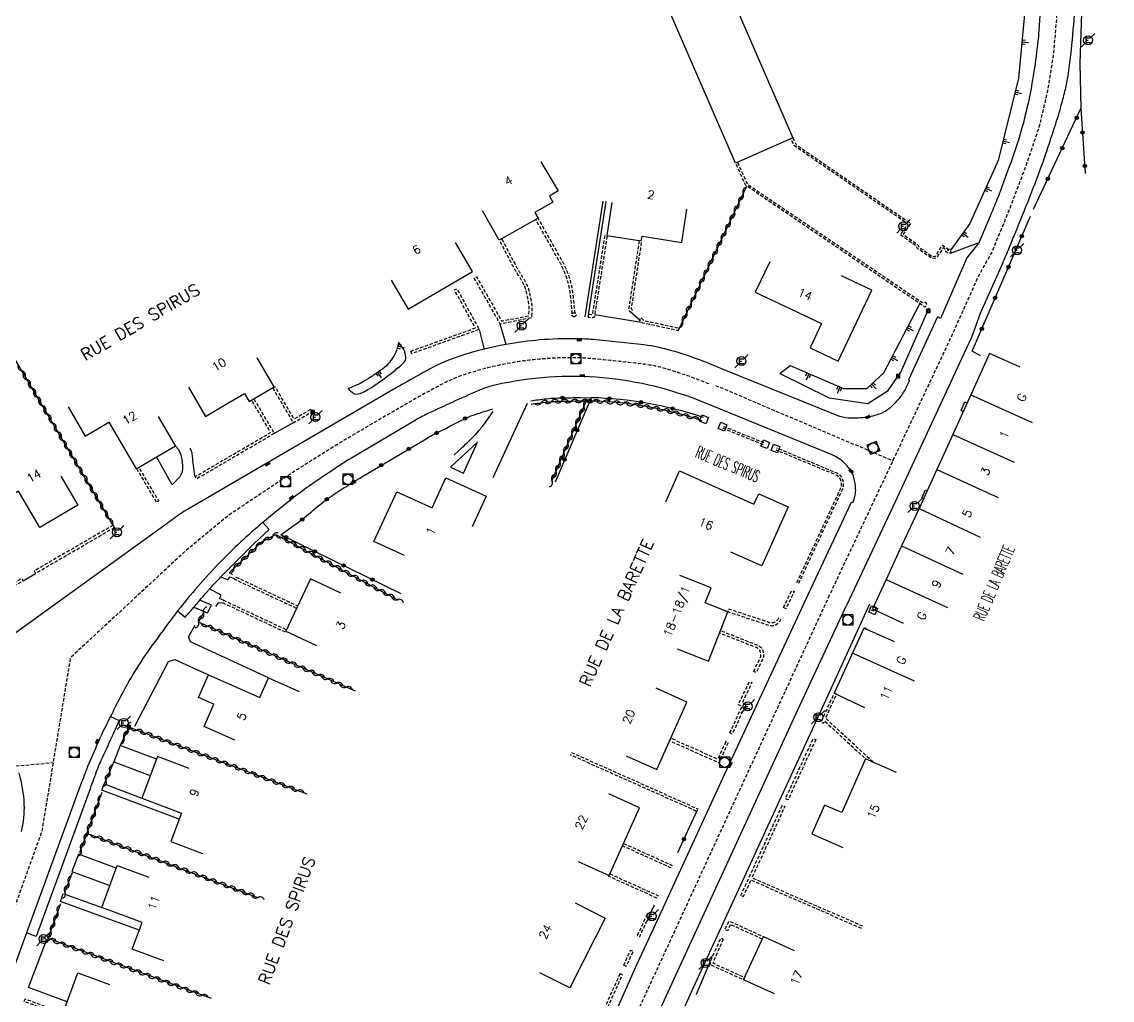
# Model space of a CAD drawing. Header units: millimetres. Extents: x 135000 to 136000, y 129211 to 130000.
# Drawn here: x 135350.4 to 135512.1, y 129714.9 to 129860.1 of the extents above; entities that cross this region are included whole.
import ezdxf
from ezdxf.enums import TextEntityAlignment as Align

# ---------------------------------------------------------------- set-up
doc = ezdxf.new("R2010")
doc.units = ezdxf.units.MM
doc.linetypes.add('DASHED', pattern=[0.75, 0.5, -0.25])
doc.layers.get('0').update_dxf_attribs({"linetype": 'CONTINUOUS'})
for name, color, linetype in [('W0001', 6, 'DASHED'), ('W0008', 7, 'CONTINUOUS'), ('W0100', 7, 'CONTINUOUS'), ('W0112', 1, 'DASHED'), ('W0211', 2, 'CONTINUOUS'), ('W0310', 3, 'CONTINUOUS'), ('W0322', 7, 'CONTINUOUS'), ('W0330', 7, 'CONTINUOUS'), ('W0400', 7, 'CONTINUOUS'), ('W0420', 7, 'CONTINUOUS'), ('W0471', 7, 'CONTINUOUS'), ('W0989', 7, 'CONTINUOUS'), ('W0991', 7, 'CONTINUOUS'), ('W1102', 7, 'CONTINUOUS')]:
    doc.layers.add(name, color=color, linetype=linetype)
doc.styles.get("Standard").update_dxf_attribs({"font": 'romans.shx', "width": 0.85})

# ---------------------------------------------------------------- blocks, each defined once
blk = doc.blocks.new('t310o')
at = {"color": 0, "linetype": 'Continuous'}
for centre, start, end in [((-0.5, 0.38), 216.8699, 323.1304), ((0.5, -0.37), 36.8699, 143.1303)]:
    blk.add_arc(centre, 0.625, start, end, dxfattribs=at)
blk = doc.blocks.new('t322o')
at = {"color": 0, "linetype": 'Continuous'}
for radius in [0.25, 0.15]:
    blk.add_circle((0, 0), radius, dxfattribs=at)
blk = doc.blocks.new('T471')
for p, q in [((-0.333334, 0.333334), (-0.333334, -0.333334)), ((-0.333334, 0.333334), (0.333334, 0.333334)), ((-0.333334, 0), (0, 0)), ((0.500001, 0.500001), (1.000002, 1.000002)), ((-0.500001, -0.500001), (-1.000002, -1.000002)), ((-0.333334, -0.333334), (0.333334, -0.333334))]:
    blk.add_line(p, q)
blk.add_ellipse((0, 0), major_axis=(0.471405, 0.471405), ratio=1, start_param=5.4977871438, end_param=11.780972451)
blk = doc.blocks.new('T400')
for p, q in [((-0.15, 0.3), (0.15, 0.3)), ((-0.15, -0.25), (-0.15, 0.3)), ((-0.15, 0.15), (0.15, 0.15)), ((-0.15, 0), (0.15, 0)), ((0.15, 0.3), (0.15, -0.25)), ((-0.15, -0.15), (0.15, -0.15)), ((-0.15, -0.25), (-0.15, -0.3)), ((-0.15, -0.3), (0.15, -0.3)), ((0.15, -0.3), (0.15, -0.25))]:
    blk.add_line(p, q)
blk = doc.blocks.new('T420')
for p, q in [((0.75, 0.75), (-0.75, 0.75)), ((-0.75, 0.75), (-0.75, -0.75)), ((0.75, 0.75), (0.75, -0.75)), ((0.75, -0.75), (-0.75, -0.75))]:
    blk.add_line(p, q)
blk.add_ellipse((0, 0), major_axis=(-0.53, 0.53), ratio=1, start_param=3.926991, end_param=10.210176)
blk = doc.blocks.new('t330o')
at = {"color": 0, "linetype": 'Continuous'}
for p, q in [((0.25, -0.25), (-0.25, 0.25)), ((-0.25, -0.25), (0.25, 0.25)), ((-0.25, 0.25), (-0.25, -0.25)), ((0.25, 0.25), (-0.25, 0.25)), ((0.25, -0.25), (0.25, 0.25)), ((-0.25, -0.25), (0.25, -0.25)), ((-0.25, -0.25), (-0.25, -0.25))]:
    blk.add_line(p, q, dxfattribs=at)
blk = doc.blocks.new('t211o')
at = {"color": 0, "linetype": 'Continuous'}
for p, q in [((-0.29, 0.5), (-0.29, 0)), ((0, 1), (0, 0)), ((0.29, 0.5), (0.29, 0))]:
    blk.add_line(p, q, dxfattribs=at)
blk = doc.blocks.new('t112o')
at = {"color": 0, "linetype": 'Continuous'}
for p, q in [((-0.5, 0.5), (0.5, 0.5)), ((-0.5, -0.5), (-0.5, 0.5)), ((0.5, 0.5), (0.5, -0.5)), ((0.5, -0.5), (-0.5, -0.5))]:
    blk.add_line(p, q, dxfattribs=at)

msp = doc.modelspace()

# ---------------------------------------------------------------- linework, layer by layer
at = {"layer": 'W0001', "flags": 128}
for points in [[(135507.09, 129939.84), (135506.14, 129925.28), (135505.38, 129909.07), (135503.84, 129860.54), (135503.36, 129855.07), (135502.5, 129849.8), (135501.25, 129844.43), (135499.04, 129838), (135496.74, 129831.96), (135494.24, 129825.91), (135492.32, 129822.46), (135488, 129812.87), (135470.15, 129774.98)], [(135453.26, 129806.15), (135479.57, 129794.97)], [(135470.15, 129774.98), (135441.41, 129712.61), (135431.03, 129687.91), (135421.5, 129662.09), (135403.06, 129611.79), (135391.6, 129580.55), (135381.18, 129552.01), (135365.86, 129510.22), (135340.51, 129440.35), (135334.15, 129422.35), (135327.69, 129407.29), (135322.8, 129398.88), (135309.99, 129379.3), (135284.41, 129340.18), (135246.3, 129281.29), (135232.19, 129260.51)], [(135302.15, 129760.63), (135335.81, 129748.5), (135355.04, 129750.18)]]:
    msp.add_lwpolyline(points, dxfattribs=at)
msp.add_lwpolyline([(135452.3, 129806.37, 0.02566), (135446, 129808.58, 0.042414), (135442.33, 129809.33, 0.006573), (135434.85, 129810.11, 0.019553), (135432.52, 129810.24, 0.023524), (135427.45, 129810.06, 0.024939), (135422.73, 129809.44, 0.03284), (135416.24, 129807.81, 0.04739), (135412.24, 129806.08, 0.001967), (135408.5, 129804.01, 0.004687), (135406.99, 129803.15), (135398.39, 129798.13), (135391.28, 129793.68), (135381.14, 129786.93), (135374.75, 129781.65), (135357.59, 129765.72), (135353.36, 129740.01), (135342.08, 129708.57)], format="xyb", dxfattribs=at)
at = {"layer": 'W0008'}
for points in [[(135501.6, 129864.74, -0.003086), (135501.22, 129858.78, -0.015037), (135500.9, 129855.57, -0.010307), (135500.2, 129850.92, -0.022879), (135498.93, 129845.12, -0.021758), (135497.05, 129839.17, -0.004436), (135495.01, 129833.71, -0.009672), (135494, 129831.24), (135492.32, 129827.3), (135490.55, 129825.05), (135486.65, 129816.08), (135486.21, 129816.3), (135481.88, 129806.98), (135482.05, 129806.88), (135481.61, 129805.96, -0.053306), (135480.61, 129804.36, -0.046329), (135479.12, 129802.78, -0.083038), (135477.85, 129801.99, -0.059706), (135475.86, 129801.44, -0.050968), (135473.02, 129801.3, -0.083352), (135471.31, 129801.67), (135454.06, 129808.65)], [(135506.48, 129861.12, -0.007582), (135505.92, 129855.2, -0.011292), (135505.51, 129852.08, -0.017077), (135505.12, 129850.04, -0.013054), (135504.51, 129847.67, -0.009242), (135503.51, 129844.36, -0.003486), (135502.19, 129840.37, -0.006906), (135501.49, 129838.37, -0.003709), (135500.25, 129835.1, -0.003823), (135499, 129831.94, -0.002433), (135496.78, 129826.52, -0.005527), (135495.77, 129824.15), (135492.51, 129816.79), (135491.25, 129813.27), (135490.39, 129811.48), (135479.9, 129788.86), (135472.72, 129773.47)]]:
    msp.add_lwpolyline(points, format="xyb", dxfattribs=at)
at = {"layer": 'W0008', "flags": 128}
for points in [[(135433.95, 129816.31), (135436.61, 129833.5)], [(135434.38, 129816.26), (135437.04, 129833.43)], [(135442.26, 129815.47), (135435.4, 129816.6)], [(135441.98, 129815.86), (135440.69, 129817)], [(135418.23, 129814.44), (135418.95, 129811.45)], [(135422.22, 129812.22), (135421.36, 129815.24)], [(135420.3, 129792.5), (135425.41, 129803.5)], [(135390.65, 129800.58), (135387.84, 129799)], [(135350.6, 129777.17), (135352.43, 129778.26)], [(135379.9, 129777.72), (135380.97, 129777.32), (135381.27, 129777.75), (135381.96, 129777.45)], [(135364.96, 129516.72), (135382.3, 129564.07), (135388.6, 129581.23), (135399.88, 129611.9), (135417.13, 129658.77), (135425.27, 129680.91), (135426.05, 129682.98), (135428.2, 129688.53), (135429.73, 129692.41), (135430.75, 129694.95), (135431.49, 129696.79), (135432.74, 129699.85), (135433.99, 129702.83), (135435.82, 129707.11), (135437.55, 129711.1), (135439.32, 129715.07), (135441.68, 129720.31), (135444.07, 129725.53), (135454.94, 129749.14), (135467.4, 129775.95)], [(135380.42, 129774.24), (135379.73, 129774.52), (135379.98, 129775.02), (135378.25, 129775.97)], [(135375.92, 129773.23), (135377.94, 129772.39), (135378.53, 129773.54), (135376.79, 129774.26)], [(135350.31, 129459.03), (135389.24, 129565.18), (135424.78, 129662.44), (135424.6, 129662.53), (135424.8, 129663.37), (135425.42, 129664.96), (135430.34, 129678.26), (135430.41, 129678.44), (135433.78, 129687.13), (135434.35, 129688.59), (135435.89, 129692.39), (135437.13, 129695.41), (135438.39, 129698.41), (135439.62, 129701.3), (135440.88, 129704.19), (135444.25, 129711.81), (135444.28, 129711.88), (135465.79, 129758.64), (135472.72, 129773.47)], [(135428.05, 129662.45), (135427.42, 129662.69), (135432.95, 129676.41), (135437.73, 129688.46), (135438.66, 129690.92), (135444.89, 129705.37), (135449.95, 129716.71), (135453.58, 129724.52), (135470.24, 129760.75), (135476.16, 129773.74)], [(135386.97, 129762.76), (135375.4, 129768.1), (135375.1, 129768.82), (135376.08, 129770.56)], [(135367.16, 129755.59), (135372.14, 129765.2), (135373.07, 129765.47), (135378.07, 129763.2)], [(135370.36, 129750.68), (135364.97, 129752.71), (135364.03, 129750.3), (135369.45, 129748.26)], [(135373.74, 129741.79), (135362.26, 129746.1), (135362.63, 129747.01), (135368.19, 129744.91)], [(135364.41, 129734.54), (135358.79, 129736.61), (135357.79, 129734.04), (135363.45, 129731.95)], [(135367.8, 129725.3), (135356.14, 129729.59), (135356.54, 129730.75)], [(135356.61, 129730.71), (135362.25, 129728.68)], [(135357.13, 129714.69), (135351.4, 129716.8), (135354.05, 129723.86)], [(135450.45, 129715.81), (135452.33, 129720.26)]]:
    msp.add_lwpolyline(points, dxfattribs=at)
for points in [[(135454.06, 129808.65, 0.033042), (135446.8, 129811.29, 0.042414), (135442.66, 129812.14, 0.006573), (135435.11, 129812.93, 0.019553), (135432.56, 129813.06, 0.023524), (135427.22, 129812.88, 0.024939), (135422.22, 129812.22, 0.03284), (135415.38, 129810.5, 0.04739), (135410.88, 129808.56, 0.001967), (135407.13, 129806.48, 0.004687), (135405.56, 129805.59), (135374.96, 129787.72, 0.006084), (135374.24, 129787.31, 0.023838), (135374.07, 129787.2, 0.000024), (135372.15, 129785.81, 0.000087), (135371.62, 129785.43), (135348.14, 129768.45, 0.023381)], [(135451.96, 129803.44, 0.156692), (135420.61, 129806.19, 0.048591), (135418.05, 129805.34, 0.005727), (135410.61, 129801.96, 0.023762), (135408.87, 129801.04), (135399.27, 129795.37, 0.013087), (135397.77, 129794.43, 0.004362), (135393.34, 129791.44, 0.015109), (135390.76, 129789.54, 0.008131), (135386.12, 129785.79, 0.027107), (135379.68, 129779.79, 0.025343), (135373.5, 129772.68, 0.007383), (135372.58, 129771.47, 0.002013), (135369.29, 129766.98, 0.024345), (135366.86, 129763.25, 0.024593), (135363.69, 129757.29, 0.006839), (135362.25, 129754.41, 0.011975), (135361.49, 129752.73, 0.000366), (135359.97, 129749.13, 0.008694), (135359.91, 129748.98, 0.000818), (135359.39, 129747.59, 0.002364), (135359.21, 129747.11), (135351.08, 129724.93), (135344.59, 129707.14)], [(135467.4, 129775.95), (135473.45, 129788.83), (135473.64, 129788.76, 0.049784), (135474, 129789.9, 0.066389), (135474.06, 129790.79, 0.049372), (135473.8, 129792.45, 0.077647), (135473.37, 129793.43, 0.073555), (135472.1, 129794.89, 0.080407), (135470.59, 129795.82), (135451.96, 129803.44)], [(135420.27, 129802.26), (135418.8, 129800.23, -0.019165), (135418.27, 129799.56, -0.01348), (135417.47, 129798.66, -0.00933), (135416.5, 129797.68, -0.010452), (135415.61, 129796.84), (135414.53, 129795.86)], [(135373.19, 129797.2, -0.042437), (135373.69, 129796.47, -0.053527), (135373.97, 129795.83, -0.045861), (135374.16, 129794.91, -0.037692), (135374.21, 129793.76, -0.137664), (135373.84, 129792.59), (135372.67, 129791.41), (135370.39, 129795.54)], [(135376.03, 129792.68), (135375.77, 129795.03, 0.00403), (135375.74, 129795.33, 0.001492), (135375.64, 129796.12, 0.066218), (135375.58, 129796.34, 0.027954), (135375.34, 129796.83)], [(135373.5, 129772.68), (135374.62, 129771.77, 0.004323), (135375.44, 129772.68, 0.007259), (135375.92, 129773.23, 0.000184), (135376.61, 129774.04, -0.000682), (135376.79, 129774.26, -0.001414), (135377.67, 129775.3, -0.002173), (135378.25, 129775.97, -0.009351), (135378.72, 129776.49, -0.003842), (135379.9, 129777.72, -0.004014), (135380.08, 129777.91, -0.000198), (135383.88, 129781.71, -0.00493), (135384.87, 129782.67), (135387.06, 129784.76), (135386.12, 129785.79)], [(135363.53, 129757.04), (135364.85, 129756.45, -0.000923), (135364.05, 129754.67, -0.002097), (135363.7, 129753.9, -0.001585), (135362.17, 129750.59, 0.009434), (135361.92, 129750.03, 0.009812), (135361.57, 129749.16, 0.003013), (135360.51, 129746.31), (135352.53, 129724.4), (135351.08, 129724.93)], [(135349.93, 129748.65, -0.062801), (135350.71, 129744, -0.073504), (135350.28, 129739.98, -0.005777)]]:
    msp.add_lwpolyline(points, format="xyb", dxfattribs=at)
at = {"layer": 'W0008'}
for points in [[(135490, 129802.28), (135489.69, 129802.42), (135490.27, 129803.72), (135490.59, 129803.57)], [(135484.12, 129789.3), (135483.88, 129789.41), (135484.43, 129790.67), (135484.69, 129790.55)]]:
    msp.add_lwpolyline(points, dxfattribs=at)
at = {"layer": 'W0008', "flags": 128}
msp.add_lwpolyline([(135413.97, 129794.02), (135415.89, 129793.11), (135418, 129797.73)], close=True, dxfattribs=at)
at = {"layer": 'W0100', "flags": 128}
msp.add_lwpolyline([(135438.38, 129880.28), (135446.89, 129883.99), (135464.74, 129842.85), (135456.25, 129839.13)], close=True, dxfattribs=at)
for points in [[(135427.37, 129839.29), (135429.93, 129834.99), (135428.65, 129834.23), (135429.17, 129833.32), (135426.49, 129831.81), (135426.98, 129830.96), (135426.98, 129830.96), (135426.98, 129830.96), (135426.98, 129830.96), (135421.17, 129827.67), (135418.71, 129832.03)], [(135437.9, 129833.3), (135437.14, 129828.36), (135442.27, 129827.57), (135442.38, 129828.26), (135443.66, 129828.07), (135448.27, 129827.36), (135449.03, 129832.31)], [(135405.18, 129821.76), (135407.7, 129817.45), (135417.24, 129823.03), (135414.71, 129827.34)], [(135461.32, 129824.5), (135459.17, 129819.99), (135469.01, 129815.31), (135467.3, 129811.72), (135471.48, 129809.75), (135476.46, 129820.25), (135471.95, 129822.4)], [(135375.1, 129805.86), (135377.64, 129801.55), (135380.95, 129803.5), (135383.4, 129804.95), (135384.11, 129803.75), (135387.82, 129805.92), (135385.29, 129810.24)], [(135498.47, 129808.83), (135493.92, 129810.9), (135491.13, 129804.76), (135488.46, 129798.86), (135486.11, 129793.65), (135483.46, 129787.86), (135480.87, 129782.35), (135478.58, 129777.33), (135476.58, 129772.97), (135481.13, 129770.89)], [(135357.26, 129802.94), (135359.78, 129798.62), (135363.3, 129800.68), (135367.33, 129793.77), (135367.33, 129793.77), (135373.19, 129797.2), (135370.67, 129801.51)], [(135445.89, 129788.89), (135447.92, 129793.46), (135458.98, 129788.51), (135459.68, 129790.08), (135464.06, 129788.12), (135460.14, 129779.35), (135455.57, 129781.38)], [(135356.16, 129792.66), (135358.69, 129788.35), (135353.09, 129785.05), (135349.9, 129790.43), (135346.07, 129788.17), (135344.02, 129791.64), (135338.98, 129788.66), (135342.12, 129783.34), (135336.55, 129780.03), (135334, 129784.33)], [(135407.17, 129780.91), (135402.62, 129783), (135406.01, 129790.36), (135411.24, 129787.97), (135413.27, 129792.42), (135419.25, 129789.69), (135417.17, 129785.14)], [(135397.72, 129775.31), (135393.19, 129777.43), (135389.56, 129769.67), (135394.08, 129767.55)], [(135447.58, 129767.07), (135452.23, 129765.24), (135455.11, 129772.57), (135451.76, 129773.88), (135452.64, 129776.13), (135447.99, 129777.96)], [(135479.84, 129768.08), (135475.28, 129770.13), (135470.86, 129760.48), (135475.39, 129758.38)], [(135381.99, 129753.52), (135377.42, 129755.55), (135378.88, 129758.84), (135376.59, 129759.85), (135376.59, 129759.85), (135378.07, 129763.2), (135378.07, 129763.2), (135385.67, 129759.83), (135386.97, 129762.76), (135391.54, 129760.74)], [(135440, 129751.17), (135444.57, 129749.14), (135449.04, 129759.16), (135444.48, 129761.2)], [(135375.19, 129749.33), (135370.51, 129751.09), (135368.19, 129744.91), (135368.19, 129744.91), (135374.08, 129742.7), (135372.49, 129738.47), (135377.17, 129736.71)], [(135480.1, 129748.73), (135475.52, 129750.74), (135472.02, 129742.76), (135469.45, 129743.88), (135467.56, 129739.59), (135472.14, 129737.59)], [(135432.92, 129735.51), (135437.48, 129733.44), (135442.01, 129743.47), (135437.46, 129745.53)], [(135371.46, 129720.76), (135366.77, 129722.48), (135368.24, 129726.48), (135362.25, 129728.68), (135364.55, 129734.92), (135369.24, 129733.2)], [(135432.44, 129729.37), (135436.9, 129727.12), (135435.37, 129724.09), (135431.69, 129716.76), (135427.22, 129719.01)], [(135462, 129715.86), (135457.45, 129717.94), (135460.38, 129724.37), (135464.94, 129722.29)], [(135359.64, 129707.06), (135354.95, 129708.78), (135354.95, 129708.78), (135358.7, 129718.98), (135363.39, 129717.25)]]:
    msp.add_lwpolyline(points, dxfattribs=at)
at = {"layer": 'W0112', "flags": 128}
for points in [[(135464.74, 129842.86), (135465.23, 129841.87), (135482.21, 129830.17), (135481.1, 129828.56), (135483.29, 129827.01), (135483.42, 129826.67), (135485.48, 129825.26), (135485.88, 129825.31), (135486.94, 129826.96), (135487.67, 129826.44), (135487.71, 129826.14), (135487.83, 129826.06), (135487.82, 129826.2), (135487.95, 129826.42), (135488.2, 129826.27), (135488.12, 129826.13), (135488.14, 129825.86), (135487.81, 129825.72), (135487.43, 129825.97), (135487.39, 129826.28), (135487.02, 129826.54), (135486.05, 129825.03), (135485.41, 129824.96), (135483.17, 129826.48), (135483.05, 129826.82), (135480.69, 129828.48), (135481.81, 129830.09), (135465, 129841.68), (135464.47, 129842.73)], [(135456.53, 129839.24), (135458, 129836.01), (135483.65, 129818.64), (135483.92, 129818.46), (135484.3, 129818.53), (135484.51, 129818.37), (135484.58, 129817.98), (135484.34, 129817.76), (135457.76, 129835.81), (135456.26, 129839.11)], [(135441.95, 129827.61), (135440.37, 129817.3), (135440.69, 129817), (135440.97, 129817.29), (135440.8, 129817.45), (135442.35, 129827.55)], [(135387.6, 129805.79), (135390.65, 129800.58), (135393.44, 129802.26), (135393.23, 129802.61), (135390.79, 129801.13), (135387.94, 129805.99)], [(135384.82, 129804.16), (135387.84, 129799), (135376.33, 129792.27), (135376.12, 129792.62), (135387.29, 129799.15), (135384.47, 129803.96)], [(135460.49, 129797.61), (135454.53, 129800.02)], [(135460.38, 129797.33), (135454.42, 129799.74)], [(135367.41, 129793.82), (135370.34, 129788.8), (135370.69, 129789.01), (135367.76, 129794.02)], [(135391.14, 129773.06), (135381.99, 129777.34), (135382.16, 129777.71), (135391.31, 129773.42)], [(135389.49, 129769.52), (135380.22, 129773.87), (135380.38, 129774.23), (135389.66, 129769.89)], [(135476.64, 129750.25), (135469.6, 129756.76), (135471.22, 129760.32), (135470.86, 129760.48), (135469.12, 129756.67), (135468.9, 129756.19), (135469.27, 129756.03), (135469.43, 129756.38), (135475.52, 129750.74)], [(135431.9, 129751.69), (135450.65, 129743.32), (135450.49, 129742.96), (135431.73, 129751.33)], [(135474.92, 129725.57), (135458.51, 129732.74), (135457.38, 129730.29), (135457.02, 129730.46), (135463.2, 129743.86), (135463.57, 129743.69), (135458.68, 129733.1), (135475.09, 129725.94)], [(135439.63, 129738.2), (135446.83, 129734.94), (135446.67, 129734.57), (135439.46, 129737.83)], [(135437.58, 129733.68), (135444.74, 129730.45), (135444.57, 129730.08), (135437.42, 129733.32)], [(135356.38, 129712.68), (135350.76, 129714.74), (135350.9, 129715.12), (135356.52, 129713.05)]]:
    msp.add_lwpolyline(points, dxfattribs=at)
for points in [[(135432.04, 129816.78), (135431.81, 129819.15, 0.025715), (135431.57, 129820.75, 0.030034), (135431.21, 129822.09, 0.026176), (135430.71, 129823.36, 0.022814), (135430, 129824.76), (135426.61, 129830.74)], [(135432.44, 129816.82), (135432.2, 129819.19, 0.025715), (135431.96, 129820.83, 0.030034), (135431.59, 129822.21, 0.026176), (135431.07, 129823.53, 0.022814), (135430.34, 129824.96), (135426.95, 129830.93)], [(135421.6, 129827.84), (135423.49, 129824.23, 0.023906), (135424.44, 129822.58, -0.026191), (135425.31, 129821.08, -0.058946), (135425.54, 129820.45, -0.017522), (135425.99, 129818.23, -0.043521), (135426.05, 129817.47), (135425.97, 129816.16), (135421.36, 129815.24), (135417.49, 129822.04), (135417.84, 129822.24), (135421.57, 129815.69), (135425.59, 129816.49), (135425.65, 129817.49, 0.042901), (135425.6, 129818.17, 0.017522), (135425.15, 129820.35, 0.058946), (135424.95, 129820.9, 0.026191), (135424.11, 129822.37, -0.023906), (135423.13, 129824.04), (135421.25, 129827.66)], [(135436.84, 129828.4), (135435, 129816.62), (135434.42, 129816.66), (135434.38, 129816.26), (135434.88, 129816.22, 0.061715), (135435.05, 129816.23, 0.048945), (135435.26, 129816.29, 0.197637), (135435.36, 129816.38, 0.114299), (135435.4, 129816.6), (135437.24, 129828.33)], [(135465.62, 129776.78), (135472.09, 129790.68, 0.091727), (135472.25, 129791.31, 0.081243), (135472.19, 129792.04, 0.111422), (135471.84, 129792.71, 0.12189), (135471.28, 129793.12), (135462.38, 129796.83)], [(135465.35, 129776.91), (135471.82, 129790.81, 0.091727), (135471.95, 129791.33, 0.081243), (135471.89, 129791.97, 0.111422), (135471.61, 129792.52, 0.12189), (135471.17, 129792.84), (135462.27, 129796.53)]]:
    msp.add_lwpolyline(points, format="xyb", dxfattribs=at)
for points in [[(135408.08, 129811.22), (135417.66, 129814.66), (135414.56, 129820.3), (135414.91, 129820.5), (135418.23, 129814.44), (135408.22, 129810.85)], [(135442.25, 129816.15), (135442.55, 129815.88), (135442.68, 129815.78), (135447.81, 129814.65), (135447.73, 129814.26), (135442.5, 129815.4), (135442.29, 129815.57), (135441.98, 129815.86)], [(135363.93, 129785.41), (135352.23, 129778.61), (135352.43, 129778.26), (135364.13, 129785.07)], [(135343.32, 129778.09), (135346.31, 129775.15), (135350.4, 129777.52), (135350.6, 129777.17), (135346.24, 129774.65), (135343.04, 129777.81)], [(135463.35, 129773.17), (135464.58, 129775.73), (135464.94, 129775.56), (135463.71, 129773)], [(135462.6, 129771.59), (135462.51, 129771.42), (135462.38, 129771.26), (135462.24, 129771.13), (135462.07, 129771.02), (135461.81, 129770.93), (135461.53, 129770.9), (135461.24, 129770.94), (135460.97, 129771.06), (135455.24, 129772.95), (135455.11, 129772.57), (135460.8, 129770.69), (135460.97, 129770.61), (135461.15, 129770.55), (135461.34, 129770.51), (135461.52, 129770.5), (135461.71, 129770.51), (135461.9, 129770.54), (135462.08, 129770.59), (135462.25, 129770.67), (135462.48, 129770.81), (135462.68, 129770.99), (135462.84, 129771.2), (135462.97, 129771.43)], [(135477.11, 129773.26), (135476.84, 129772.62), (135476.47, 129772.78), (135476.75, 129773.42)], [(135458.94, 129763.69), (135459.94, 129765.8), (135459.98, 129765.92), (135460, 129766.04), (135459.97, 129766.39), (135459.9, 129766.73), (135459.85, 129766.85), (135459.77, 129766.96), (135459.57, 129767.12), (135459.34, 129767.24), (135453.86, 129769.4), (135454.01, 129769.77), (135459.5, 129767.61), (135459.79, 129767.45), (135460.06, 129767.24), (135460.2, 129767.05), (135460.29, 129766.83), (135460.37, 129766.44), (135460.4, 129766.05), (135460.37, 129765.83), (135460.31, 129765.63), (135459.3, 129763.52)], [(135475.69, 129770.05), (135475.63, 129769.94), (135475.28, 129770.13), (135475.33, 129770.23)], [(135455.4, 129754.58), (135457.21, 129758.54), (135456.65, 129758.76), (135458.32, 129762.23), (135458.68, 129762.06), (135457.2, 129758.97), (135457.74, 129758.75), (135455.76, 129754.41)], [(135454.79, 129753.29), (135453.61, 129750.68), (135446.64, 129753.79), (135446.48, 129753.42), (135453.81, 129750.15), (135455.16, 129753.13)], [(135468.14, 129753.6), (135464.03, 129744.65), (135463.66, 129744.82), (135467.78, 129753.77)], [(135443.13, 129727.68), (135441.68, 129724.54), (135442.04, 129724.37), (135443.49, 129727.51), (135443.49, 129727.51)], [(135460.22, 129724), (135455.47, 129726.16), (135455.04, 129725.23), (135454.68, 129725.4), (135455.28, 129726.69), (135460.39, 129724.37)], [(135454.43, 129724), (135452.86, 129720.46), (135457.62, 129718.3), (135457.45, 129717.94), (135452.33, 129720.26), (135454.06, 129724.16)], [(135439.66, 129720.11), (135440.69, 129722.36), (135441.05, 129722.19), (135440.02, 129719.95)], [(135439.1, 129718.85), (135436.09, 129712.18), (135436.45, 129712.01), (135439.46, 129718.68)]]:
    msp.add_lwpolyline(points, close=True, dxfattribs=at)
msp.add_lwpolyline([(135432.37, 129816.34, -1), (135432.22, 129816.92, -1)], format="xyb", close=True, dxfattribs=at)
at = {"layer": 'W0211'}
for points in [[(135519.07, 129935), (135518.98, 129936.84), (135515.26, 129933.99), (135511.68, 129928.79), (135510.63, 129923.69), (135508.38, 129907.52), (135508.05, 129893.83), (135507.88, 129871.71), (135507.31, 129853.95), (135507.48, 129847.2)], [(135465.72, 129931.05), (135470.86, 129930.63), (135498.4, 129933.54), (135500.49, 129931.24), (135500.51, 129902), (135500.51, 129897.68), (135499.64, 129867.05), (135498.21, 129851.72), (135495.19, 129839.51), (135490.99, 129830.15), (135488.2, 129826.27)]]:
    msp.add_lwpolyline(points, dxfattribs=at)
at = {"layer": 'W0211', "flags": 128}
for points in [[(135492.32, 129827.3), (135488.08, 129825.72)], [(135462.82, 129807.92), (135464.33, 129809.12), (135472.28, 129805.69), (135475.73, 129805.69), (135478.25, 129808.02), (135483.6, 129818.26)], [(135462.82, 129807.92), (135470.11, 129804.32), (135475.86, 129803.44), (135478.9, 129805.4), (135480.76, 129808.11), (135484.97, 129817.66)]]:
    msp.add_lwpolyline(points, dxfattribs=at)
msp.add_lwpolyline([(135406.17, 129811.94, -0.061412), (135405.44, 129810.3, -0.051229), (135404.7, 129809.3, -0.0542), (135403.66, 129808.39, -0.022309), (135400.84, 129806.59, -0.03528), (135399.68, 129806.03, -0.010763), (135398.77, 129805.67, 0.047384), (135399.61, 129804.95, 0.16183), (135399.93, 129804.86, 0.125741), (135401.21, 129805.22, 0.03408), (135405.21, 129807.96, 0.012484), (135406.74, 129809.22, 0.042666), (135407.15, 129809.64, 0.190834), (135407.35, 129810.3, 0.097887), (135407.01, 129811.55), (135406.28, 129812.55, -0.02118), (135406.17, 129811.94, -0.037782), (135406.07, 129811.61)], format="xyb", dxfattribs=at)
at = {"layer": 'W0310', "flags": 128}
for points in [[(135447.73, 129814.26), (135457.91, 129835.7)], [(135364.13, 129785.07), (135348.74, 129811.07)], [(135381.65, 129778.04), (135381.19, 129778.37), (135386.05, 129782.96), (135388.09, 129784.01), (135406.2, 129774.3)], [(135399.88, 129760.79), (135376.59, 129771.02), (135377.39, 129772.45)], [(135379.16, 129773.35), (135379.63, 129773.93), (135380.09, 129773.89)], [(135392.73, 129745.51), (135366.27, 129755.46), (135364.97, 129752.71)], [(135364.03, 129750.3), (135362.63, 129747.01)], [(135362.28, 129745.75), (135358.96, 129736.77)], [(135360.12, 129739.68), (135385.52, 129730.12)], [(135357.85, 129733.81), (135356.74, 129730.93)], [(135378.52, 129715.17), (135354.3, 129724.07), (135356.16, 129729.29)]]:
    msp.add_lwpolyline(points, dxfattribs=at)
for points in [[(135425.95, 129803.35, -0.012808), (135428.26, 129803.68, -0.022093), (135429.58, 129803.77, -0.000476), (135431.23, 129803.81, -0.000669), (135432.41, 129803.83, -0.006399), (135433.22, 129803.84), (135434.09, 129803.83), (135429.01, 129792.01)], [(135451.31, 129800.91, 0.073628), (135434.83, 129803.82, 0.073628)]]:
    msp.add_lwpolyline(points, format="xyb", dxfattribs=at)
at = {"layer": 'W0322'}
for points in [[(135500.44, 129832.29), (135507.48, 129847.2), (135508.12, 129837.58)], [(135492.57, 129810.55), (135491.34, 129811.2), (135499.97, 129831.26)]]:
    msp.add_lwpolyline(points, dxfattribs=at)
at = {"layer": 'W0322', "flags": 128}
for points in [[(135425.87, 129803.85, -0.012808), (135428.2, 129804.17, -0.022093), (135429.56, 129804.27, -0.000476), (135431.22, 129804.31, -0.000669), (135432.4, 129804.33, -0.006412), (135433.22, 129804.34), (135434.84, 129804.32), (135429.47, 129791.81)], [(135451.47, 129801.39, 0.073628), (135434.84, 129804.32, 0.08026)], [(135406.64, 129775.23), (135388.81, 129783.99), (135390.81, 129785.4, 0.028071), (135393.66, 129787.66, -0.031919), (135396.18, 129789.63, -0.008009), (135398.43, 129791.11, -0.007729), (135400.81, 129792.57), (135410.35, 129798.24, -0.014837), (135411.25, 129798.74, -0.002824), (135416.08, 129801.2, -0.032747), (135417.32, 129801.72, -0.014458), (135420.25, 129802.65)]]:
    msp.add_lwpolyline(points, format="xyb", dxfattribs=at)
for points in [[(135450.57, 129743.14), (135447.66, 129736.78)], [(135443.49, 129727.51), (135444.21, 129729.1)]]:
    msp.add_lwpolyline(points, dxfattribs=at)
at = {"layer": 'W1102', "flags": 128}
for points in [[(135491.13, 129804.76), (135500.23, 129800.63)], [(135488.46, 129798.86), (135497.57, 129794.75)], [(135486.11, 129793.65), (135495.22, 129789.52)], [(135483.46, 129787.86), (135492.53, 129783.65)], [(135480.87, 129782.35), (135489.94, 129778.14)], [(135478.58, 129777.33), (135487.67, 129773.17)], [(135473.62, 129766.43), (135482.74, 129762.33)]]:
    msp.add_lwpolyline(points, dxfattribs=at)

# ---------------------------------------------------------------- block references
at = {"layer": 'W0112'}
for p, rotation in [((135451.58, 129801.12), 156.8845504750936), ((135454.32, 129800.01), 157.3669477471412), ((135460.65, 129797.42), 157.3456576625894), ((135462.16, 129796.79), 158.932022351439), ((135476.66, 129772.77), 246.0823064112968)]:
    msp.add_blockref('t112o', p, dxfattribs=dict(at, rotation=rotation))
at = {"layer": 'W0211'}
for p, rotation in [((135498.71, 129857.06), 264.6761524311708), ((135497.7, 129849.64), 256.1188880338997), ((135495.9, 129842.36), 256.1188880338815), ((135493.32, 129835.35), 245.804032658404), ((135489.94, 129828.69), 234.3439545162707), ((135481.74, 129814.7), 242.404524629712), ((135406.17, 129811.94), 253.0305562919056), ((135479.42, 129810.27), 242.4045246296973), ((135403.2, 129808.07), 214.2415154168193), ((135467.15, 129807.91), 156.6586382655055), ((135476.44, 129806.35), 222.707524757261), ((135471.74, 129805.92), 156.6586382654979)]:
    msp.add_blockref('t211o', p, dxfattribs=dict(at, rotation=rotation))
at = {"layer": 'W0310'}
for p, rotation in [((135457.38, 129834.59), 64.58681611544817), ((135456.74, 129833.23), 64.58681611544817), ((135456.1, 129831.88), 64.58681611544817), ((135455.45, 129830.52), 64.58681611544817), ((135454.81, 129829.17), 64.58681611544817), ((135453.52, 129826.46), 64.58681611544817), ((135454.16, 129827.81), 64.58681611544817), ((135452.88, 129825.1), 64.58681611544817), ((135452.23, 129823.75), 64.58681611544817), ((135451.59, 129822.39), 64.58681611544817), ((135450.95, 129821.04), 64.58681611544817), ((135449.66, 129818.33), 64.58681611544817), ((135450.3, 129819.68), 64.58681611544817), ((135449.01, 129816.97), 64.58681611544817), ((135448.37, 129815.62), 64.58681611544817), ((135350.38, 129808.3), 120.6255521383687), ((135351.14, 129807.01), 120.6255521383687), ((135351.91, 129805.72), 120.6255521383687), ((135352.67, 129804.43), 120.6255521383687), ((135353.43, 129803.14), 120.6255521383687), ((135427.44, 129803.58), 7.5126224896925), ((135428.93, 129803.74), 3.895537308644065), ((135430.43, 129803.79), 1.349503768139463), ((135431.93, 129803.82), 1.205678124705806), ((135433.43, 129803.83), 359.2977324281513), ((135433.75, 129803.05), 246.7435965207536), ((135435.13, 129803.81), 178.1258365352203), ((135436.63, 129803.74), 176.6220803214573), ((135438.12, 129803.63), 175.1183241076944), ((135439.62, 129803.48), 173.6145678939314), ((135441.1, 129803.3), 172.1108116801685), ((135442.59, 129803.07), 170.6070554664055), ((135444.06, 129802.81), 169.1032992526426), ((135354.2, 129801.85), 120.6255521383687), ((135354.96, 129800.55), 120.6255521383687), ((135433.16, 129801.68), 246.7435965207536), ((135445.53, 129802.51), 167.5995430388796), ((135446.99, 129802.16), 166.0957868251167), ((135448.44, 129801.78), 164.5920306113537), ((135449.89, 129801.37), 163.0882743975908), ((135355.73, 129799.26), 120.6255521383687), ((135431.98, 129798.92), 246.7435965207536), ((135432.57, 129800.3), 246.7435965207536), ((135356.49, 129797.97), 120.6255521383687), ((135431.38, 129797.54), 246.7435965207536), ((135357.26, 129796.68), 120.6255521383687), ((135430.79, 129796.16), 246.7435965207536), ((135358.02, 129795.39), 120.6255521383687), ((135358.78, 129794.1), 120.6255521383687), ((135430.2, 129794.79), 246.7435965207536), ((135359.55, 129792.81), 120.6255521383687), ((135429.61, 129793.41), 246.7435965207536), ((135360.31, 129791.52), 120.6255521383687), ((135429.02, 129792.03), 246.7435965207536), ((135361.08, 129790.23), 120.6255521383687), ((135361.84, 129788.94), 120.6255521383687), ((135362.6, 129787.65), 120.6255521383687), ((135363.37, 129786.36), 120.6255521383687), ((135386.27, 129783.07), 27.28562182355102), ((135387.6, 129783.76), 27.28562182355102), ((135388.92, 129783.57), 331.7882825804292), ((135385.14, 129782.1), 43.34859700098334), ((135390.25, 129782.86), 331.7882825804292), ((135391.57, 129782.15), 331.7882825804292), ((135392.89, 129781.44), 331.7882825804292), ((135382.95, 129780.04), 43.34859700098334), ((135384.04, 129781.07), 43.34859700098334), ((135394.21, 129780.73), 331.7882825804292), ((135395.53, 129780.02), 331.7882825804292), ((135381.86, 129779.01), 43.34859700098334), ((135396.86, 129779.31), 331.7882825804292), ((135398.18, 129778.6), 331.7882825804292), ((135399.5, 129777.89), 331.7882825804292), ((135400.82, 129777.18), 331.7882825804292), ((135402.14, 129776.47), 331.7882825804292), ((135403.46, 129775.77), 331.7882825804292), ((135404.79, 129775.06), 331.7882825804292), ((135406.11, 129774.35), 331.7882825804292), ((135377.36, 129772.38), 60.66015424984149), ((135376.62, 129771.08), 60.66015424984149), ((135377.91, 129770.44), 156.2797780398941), ((135379.28, 129769.84), 156.2797780398941), ((135380.65, 129769.24), 156.2797780398941), ((135382.03, 129768.63), 156.2797780398941), ((135383.4, 129768.03), 156.2797780398941), ((135384.77, 129767.43), 156.2797780398941), ((135386.15, 129766.82), 156.2797780398941), ((135387.52, 129766.22), 156.2797780398941), ((135388.89, 129765.61), 156.2797780398941), ((135390.27, 129765.01), 156.2797780398941), ((135391.64, 129764.41), 156.2797780398941), ((135393.01, 129763.8), 156.2797780398941), ((135394.39, 129763.2), 156.2797780398941), ((135395.76, 129762.6), 156.2797780398941), ((135397.13, 129761.99), 156.2797780398941), ((135398.5, 129761.39), 156.2797780398941), ((135366.17, 129755.25), 244.686881527465), ((135365.53, 129753.9), 244.686881527465), ((135367.45, 129755.02), 159.3878423025399), ((135368.86, 129754.49), 159.3878423025399), ((135370.26, 129753.96), 159.3878423025399), ((135371.67, 129753.43), 159.3878423025399), ((135373.07, 129752.91), 159.3878423025399), ((135374.47, 129752.38), 159.3878423025399), ((135375.88, 129751.85), 159.3878423025399), ((135377.28, 129751.32), 159.3878423025399), ((135378.69, 129750.79), 159.3878423025399), ((135363.44, 129748.92), 246.8911699662746), ((135380.09, 129750.27), 159.3878423025399), ((135381.49, 129749.74), 159.3878423025399), ((135382.9, 129749.21), 159.3878423025399), ((135362.85, 129747.54), 246.8911699662746), ((135384.3, 129748.68), 159.3878423025399), ((135385.71, 129748.15), 159.3878423025399), ((135387.11, 129747.63), 159.3878423025399), ((135388.51, 129747.1), 159.3878423025399), ((135389.92, 129746.57), 159.3878423025399), ((135391.32, 129746.04), 159.3878423025399), ((135361.76, 129744.35), 249.7372731395496), ((135361.24, 129742.94), 249.7372731395496), ((135360.72, 129741.53), 249.7372731395496), ((135360.2, 129740.13), 249.7372731395496), ((135359.68, 129738.72), 249.7372731395496), ((135361.52, 129739.15), 339.3878423025697), ((135362.92, 129738.62), 339.3878423025697), ((135364.33, 129738.09), 339.3878423025697), ((135359.16, 129737.31), 249.7372731395496), ((135365.73, 129737.57), 339.3878423025697), ((135367.14, 129737.04), 339.3878423025697), ((135368.54, 129736.51), 339.3878423025697), ((135369.94, 129735.98), 339.3878423025697), ((135371.35, 129735.45), 339.3878423025697), ((135372.75, 129734.93), 339.3878423025697), ((135374.16, 129734.4), 339.3878423025697), ((135375.56, 129733.87), 339.3878423025697), ((135376.96, 129733.34), 339.3878423025697), ((135356.78, 129731.01), 249.1150941146103), ((135357.31, 129732.41), 249.1150941146103), ((135378.37, 129732.81), 339.3878423025697), ((135379.77, 129732.29), 339.3878423025697), ((135381.18, 129731.76), 339.3878423025697), ((135382.58, 129731.23), 339.3878423025697), ((135383.98, 129730.7), 339.3878423025697), ((135385.39, 129730.17), 339.3878423025697), ((135355.71, 129728.03), 70.39151092263798), ((135355.21, 129726.61), 70.39151092263798), ((135354.7, 129725.2), 70.39151092263798), ((135354.58, 129723.97), 159.81330448573), ((135355.99, 129723.45), 159.81330448573), ((135357.4, 129722.93), 159.81330448573), ((135358.81, 129722.41), 159.81330448573), ((135360.22, 129721.9), 159.81330448573), ((135361.62, 129721.38), 159.81330448573), ((135363.03, 129720.86), 159.81330448573), ((135364.44, 129720.34), 159.81330448573), ((135365.85, 129719.83), 159.81330448573), ((135367.26, 129719.31), 159.81330448573), ((135368.66, 129718.79), 159.81330448573), ((135370.07, 129718.27), 159.81330448573), ((135371.48, 129717.76), 159.81330448573), ((135372.89, 129717.24), 159.81330448573), ((135374.29, 129716.72), 159.81330448573), ((135375.7, 129716.2), 159.81330448573), ((135377.11, 129715.69), 159.81330448573)]:
    msp.add_blockref('t310o', p, dxfattribs=dict(at, rotation=rotation))
at = {"layer": 'W0322'}
for p, rotation in [((135506.85, 129845.86), 64.707705005919), ((135507.72, 129843.68), 273.786438006487), ((135504.71, 129841.34), 64.707705005919), ((135508.05, 129838.7), 273.786438006487), ((135502.58, 129836.81), 64.707705005919), ((135498.69, 129828.3), 66.7339401957656), ((135496.72, 129823.71), 66.7339401957656), ((135494.74, 129819.11), 66.7339401957656), ((135492.77, 129814.52), 66.7339401957656), ((135430.59, 129804.29), 1.337656603952538), ((135434.64, 129803.86), 246.7435965206563), ((135437.54, 129804.18), 175.7463078118172), ((135442.25, 129803.63), 171.0257112691559), ((135416.14, 129801.23), 26.27669311603442), ((135446.91, 129802.7), 166.3051147264947), ((135411.9, 129799.08), 27.22107571884954), ((135432.77, 129799.49), 246.7435965206563), ((135407.78, 129796.72), 30.70847978371708), ((135430.89, 129795.13), 246.7435965206563), ((135403.7, 129794.29), 30.70847978371708), ((135399.62, 129791.86), 31.58700731312188), ((135395.65, 129789.25), 35.800365622311), ((135391.97, 129786.25), 37.74449525269488), ((135389.59, 129783.61), 153.8375054049669), ((135393.85, 129781.51), 153.8375054049669), ((135398.11, 129779.42), 153.8375054049669), ((135402.38, 129777.33), 153.8375054049669), ((135448.59, 129738.82), 245.3598412039645)]:
    msp.add_blockref('t322o', p, dxfattribs=dict(at, rotation=rotation))
at = {"layer": 'W0330'}
for p in [(135484.84, 129817.22), (135480.37, 129807.52), (135393.53, 129802.16), (135366.27, 129755.46)]:
    msp.add_blockref('t330o', p, dxfattribs=at)
at = {"layer": 'W0400'}
for p, rotation in [((135433.04, 129812.9), 268.2308756953846), ((135433.56, 129807.59), 88.28297427384481), ((135475.86, 129801.44), 112.3791843246145), ((135386.84, 129794.49), 300.4879793691161), ((135473.37, 129793.43), 229.3506025789443), ((135390.43, 129789.47), 128.1201562696341), ((135361.59, 129753.32), 336.2035340028052), ((135455.46, 129749.92), 335.4561369373206)]:
    msp.add_blockref('T400', p, dxfattribs=dict(at, rotation=rotation))
at = {"layer": 'W0420'}
for p in [(135432.57, 129810.09), (135389.5, 129791.82), (135398.73, 129792.2), (135472.91, 129771.34), (135358.17, 129751.69), (135454.63, 129750.22)]:
    msp.add_blockref('T420', p, dxfattribs=at)
at = {"layer": 'W0420', "rotation": 21.73402601885878}
msp.add_blockref('T420', (135476.67, 129796.86), dxfattribs=at)
at = {"layer": 'W0471'}
for p in [(135508.54, 129857.35), (135481.15, 129829.75), (135498, 129826.2), (135424.52, 129815.01), (135457.12, 129809.74), (135393.94, 129801.44), (135482.81, 129788.27), (135364.51, 129784.36), (135458.05, 129758.52), (135468.51, 129756.92), (135365.52, 129756.08), (135443.82, 129727.38), (135353.61, 129724.02), (135451.8, 129720.47)]:
    msp.add_blockref('T471', p, dxfattribs=at)

# ---------------------------------------------------------------- texts
at = {"layer": 'W0989'}
for s, rotation, p in [('RUE DES SPIRUS', 30.357, (135367.95, 129815.54)), ('RUE DE LA BARETTE', 66.0046, (135438.61, 129772.44)), ('RUE DES SPIRUS', 69.813, (135389.69, 129726.76))]:
    msp.add_text(s, height=1.75, rotation=rotation, dxfattribs=at).set_placement(p, align=Align.MIDDLE)
at = {"layer": 'W0989', "width": 0.5}
for s, rotation, p in [('RUE DES SPIRUS', 337.23, (135455.09, 129794.45)), ('RUE DE LA BARETTE', 67.14, (135494.59, 129776.84))]:
    msp.add_text(s, height=1.75, rotation=rotation, dxfattribs=at).set_placement(p, align=Align.MIDDLE)
at = {"layer": 'W0991'}
for s, rotation, p in [('4', 29.4963, (135422.57, 129836.5)), ('2', 351.211, (135443.71, 129834.43)), ('6', 30.3473, (135408.93, 129826.28)), ('14', 336.78, (135466.57, 129819.68)), ('10', 30.6256, (135379.64, 129809.23)), ('G', 65.52, (135498.69, 129804.35)), ('12', 30.6256, (135366.38, 129801.32)), ('1', 65.52, (135496.1, 129798.86)), ('14', 30.6256, (135352.19, 129792.72)), ('3', 65.52, (135493.3, 129793.38)), ('5', 65.52, (135490.61, 129787.16)), ('16', 336.78, (135451.86, 129785.61)), ('1', 65.3271, (135411.04, 129784.55)), ('7', 65.52, (135488.12, 129781.57)), ('18-18/1', 68.5639, (135447.6, 129772.59)), ('9', 65.52, (135486.05, 129776.7)), ('G', 65.52, (135483.87, 129771.94)), ('3', 64.91, (135397.71, 129770.58)), ('G', 65.1038, (135480.83, 129765.36)), ('11', 65.1038, (135478.6, 129760.53)), ('20', 65.9563, (135440.41, 129757)), ('5', 66.1079, (135383, 129757.04)), ('9', 69.3878, (135375.98, 129745.74)), ('15', 66.3259, (135476.67, 129742.92)), ('22', 65.6578, (135433.37, 129741.34)), ('11', 69.8133, (135369.97, 129729.38)), ('24', 63.2728, (135428.04, 129725.09)), ('17', 65.4529, (135465.29, 129718.24))]:
    msp.add_text(s, height=1.25, rotation=rotation, dxfattribs=at).set_placement(p, align=Align.MIDDLE)

doc.saveas('drawing.dxf')
